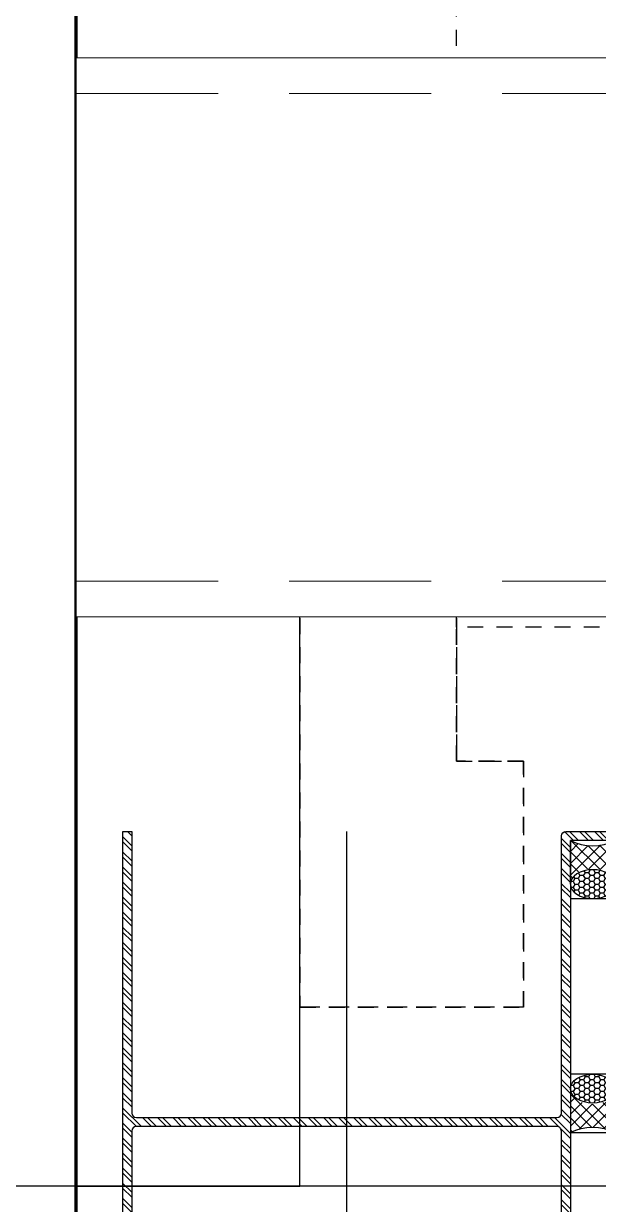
# Model space of a CAD drawing. Header units: millimetres. Extents: x -25371 to 2282244, y -90657 to 147824.
# Drawn here: x 1532422.5 to 1532550.9, y -5520.7 to -5256.6 of the extents above; entities that cross this region are included whole.
import ezdxf
from ezdxf.enums import TextEntityAlignment as Align

# ---------------------------------------------------------------- set-up
doc = ezdxf.new("R2010")
doc.units = ezdxf.units.MM
doc.set_wipeout_variables(frame=1)
for name, pattern in [('CENTER', [50.800000000000004, 31.75, -6.35, 6.35, -6.35]), ('HIDDEN', [9.524999999999999, 6.35, -3.175]), ('TA_GL_000.90000', [2.475, 0.9, -0.225, 0.225, -0.225, 0.9]), ('TA_HL_001.00000', [6.5, 3.55, -2.95])]:
    doc.linetypes.add(name, pattern=pattern)
for name, color, linetype in [('000 - 0_SYM_DWG_GRIDLINE_MAIN_COLOR_251', 7, 'Continuous'), ('000 - 0_SYM_DWG_SLOPE-SYM_TEXT_COLOR_3', 7, 'Continuous'), ('000 - EXISTING_BUILDING_MAIN_COLOR_1', 7, 'Continuous'), ('000 - EXISTING_BUILDING_MAIN_COLOR_2', 7, 'TA_HL_001.00000'), ('000 - EXISTING_STEEL-STRUCTURE_HIDDEN_', 7, 'Continuous'), ('000 - EXISTING_STEEL-STRUCTURE_MAIN_COLOR_3', 7, 'Continuous'), ('000 - EXISTING_STEEL-STRUCTURE_WIPEOUT_', 7, 'Continuous'), ('000 - GRID', 7, 'CENTER'), ('010 - ASPG_ACCESSORIES_MAIN_COLOR_1', 7, 'Continuous'), ('010 - ASPG_EXTR_MAIN_COLOR_2', 7, 'Continuous'), ('010 - ASPG_FASTERN_MAIN_COLOR_1', 7, 'Continuous'), ('010 - ASPG_FRAMING_CUT_COLOR_4', 7, 'Continuous'), ('010 - ASPG_FRAMING_HATCH_', 7, 'Continuous'), ('010 - ASPG_FRAMING_SUB_COLOR_2', 7, 'Continuous')]:
    doc.layers.add(name, color=color, linetype=linetype)
doc.layers.add('010 - ASPG_EXTR_DEF_SUB', color=7, linetype='Continuous', plot=False)
doc.layers.add('010 - ASPG_FRAMING_DEF_SUB', color=7, linetype='Continuous', plot=False)
doc.layers.add('SCREW', color=7, linetype='Continuous', lineweight=5)
doc.styles.add('Arial', font='arial.ttf', dxfattribs={"height": 299.9999999999999})
doc.styles.add('TA', font='', dxfattribs={"height": 4.5})
doc.styles.get('TA').set_extended_font_data('Cordia New')

# ---------------------------------------------------------------- blocks, each defined once
blk = doc.blocks.new('*U334')
at = {"layer": '000 - 0_SYM_DWG_GRIDLINE_MAIN_COLOR_251', "color": 7, "linetype": 'ByBlock', "ltscale": 5}
blk.add_line((2.000000000000002, 0), (-340.6666666666666, 1.914098104636336e-13), dxfattribs=at)
at = {"color": 7, "style": 'TA', "flags": 1}
blk.add_attdef('LOCATION', (5.999999999999999, -6.000000000000001), '', height=4.5, rotation=270, dxfattribs=at)
at = {"layer": '000 - 0_SYM_DWG_SLOPE-SYM_TEXT_COLOR_3', "color": 7, "style": 'Arial'}
blk.add_attdef('GRID-HEAD', text='', height=4.000000000000002, rotation=359.9999999999828, dxfattribs=at).set_placement((21.7360724679965, -8.620654419712615e-14), align=Align.MIDDLE_CENTER)
blk = doc.blocks.new('C-1-VS01_REV00_20260615-121114_LOPF_DIMS')
at = {"layer": '000 - GRID', "color": 7, "linetype": 'TA_GL_000.90000', "xscale": 75, "yscale": 75, "zscale": 75}
blk.add_blockref('*U334', (13000, 3299.999232502909), dxfattribs=at)
blk = doc.blocks.new('000_ASPG_TYP_FILES_FRAMING_EXTR_BREAKLINE_TYPE_2')
at = {"layer": '010 - ASPG_FRAMING_HATCH_', "transparency": 33554585}
h = blk.add_hatch(dxfattribs=at)
h.set_pattern_fill('ANSI32', scale=0.25)
h.set_pattern_definition([(45, (0, 0), (-1.683798022700467, 1.683798022700467), []), (45, (1.1225325, 0), (-1.683798022700467, 1.683798022700467), [])])
h.paths.add_polyline_path([(131.0000000002328, 91.00000000058208, 0.4142135623730951), (132.0000000003492, 90.00000000046566), (140.0000000002328, 90.00000000046566, 0.4142135623730951), (141.0000000002328, 91.00000000046566), (141.0000000002328, 100.0000000004657), (2.000000000465661, 100.0000000004657), (2.000000000465661, 125.0000000004657), (4.656612873077393e-10, 125.0000000004657), (4.656612873077393e-10, 99.00000000046566, 0.4142135623730951), (1.000000000465661, 98.00000000046566), (63.00000000023283, 98.00000000046566, -0.414213562373093), (64.00000000023283, 97.00000000046566), (64.00000000023277, 3, -0.4142135623730951), (63.00000000023277, 2), (4.655476004700176e-10, 2), (-5.684341886080801e-14, 0), (141.0000000002328, -6.05359673500061e-09), (141.0000000002328, 8.99999999650754, 0.4142135623730951), (140.0000000002328, 9.99999999650754), (132.0000000003492, 9.99999999650754, 0.4142135623730951), (131.0000000002328, 8.999999996391125), (131.0000000002328, 3, -0.4142135623730951), (130.0000000002328, 2), (67.00000000034919, 2, -0.4142135623730951), (66.00000000023277, 3.000000000116415), (66.00000000023283, 97.00000000034925, -0.4142135623730951), (67.00000000034925, 98.00000000046566), (130.0000000002328, 98.00000000046566, -0.414213562373095), (131.0000000002328, 97.00000000046566)])
h.paths.add_polyline_path([(133.0000000002328, 92.00000000372529), (133.0000000002328, 98.00000000046566), (139.0000000004657, 98.00000000046566), (139.0000000004657, 92.00000000372529)], flags=16)
h.paths.add_polyline_path([(133.0000000002328, 7.999999996740371), (139.0000000004656, 7.999999996740371), (139.0000000004656, 2), (133.0000000002328, 2)], flags=16)
at = {"layer": '010 - ASPG_FRAMING_HATCH_'}
h = blk.add_hatch(dxfattribs=at)
h.set_pattern_fill('ANSI37', scale=0.5954980955866349, angle=-90.00000000000001)
h.set_pattern_definition([(314.9999999999999, (1257419.492862034, -519971.6224064051), (1.336931354494228, 1.336931354494224), []), (44.99999999999984, (1257419.492862034, -519971.6224064051), (-1.336931354494223, 1.336931354494228), [])])
edge = h.paths.add_edge_path()
edge.add_ellipse((57.77220869682924, 105.0000000013979), major_axis=(-3.509070088518285e-14, -4.999999999272404), ratio=0.6444816938462435, start_angle=0, end_angle=180)
edge.add_line((57.7722086968293, 110.0000000004666), (62.00000000013239, 110.0000000004666))
edge.add_arc((62.00000000012511, 110.3000000005204), 0.3000000000538421, -89.99999999861039, -1.389609784768862e-09)
edge.add_line((62.30000000017895, 110.3000000005131), (62.30000000017895, 111.0000000004666))
edge.add_line((62.30000000017895, 111.0000000004666), (61.80000000017895, 111.5000000006994))
edge.add_line((61.80000000017895, 111.5000000006994), (62.30000000017895, 112.0000000004666))
edge.add_line((62.3000000001789, 112.0000000004666), (61.8000000001789, 112.5000000006994))
edge.add_line((61.8000000001789, 112.5000000006994), (62.3000000001789, 113.0000000004666))
edge.add_line((62.3000000001789, 113.0000000004666), (61.8000000001789, 113.5000000004666))
edge.add_line((61.8000000001789, 113.5000000004666), (62.3000000001789, 114.0000000004666))
edge.add_line((62.3000000001789, 114.0000000004666), (62.3000000001789, 115.0000000004666))
edge.add_line((62.3000000001789, 115.0000000004666), (63.30000000006248, 115.0000000004666))
edge.add_line((63.30000000006248, 115.0000000004666), (63.80000000006248, 115.5000000004666))
edge.add_line((63.80000000006248, 115.5000000004666), (64.30000000006248, 115.0000000004666))
edge.add_line((64.30000000006248, 115.0000000004666), (64.80000000006248, 115.5000000004666))
edge.add_line((64.80000000006248, 115.5000000004666), (65.30000000006248, 115.0000000004666))
edge.add_line((65.30000000006248, 115.0000000004666), (65.80000000006248, 115.5000000004666))
edge.add_line((65.80000000006248, 115.5000000004666), (66.3000000001789, 115.0000000004666))
edge.add_line((66.3000000001789, 115.0000000004666), (67.00000000013233, 115.0000000004666))
edge.add_arc((67.00000000009595, 115.3000000004331), 0.2999999999665306, -89.99999999305201, 1.528565674358258e-08)
edge.add_line((67.30000000006248, 115.3000000005131), (67.30017822621585, 110.0000000004666))
edge.add_arc((77.20009572428614, 105.0000000011651), 11.09091368921486, 153.2037265686182, 206.7962734313818)
edge.add_line((67.30017822621585, 100.0000000018636), (57.77220869682924, 100.0000000018636))
h = blk.add_hatch(dxfattribs=at)
h.set_pattern_fill('ANSI37', scale=0.5954980955866349, angle=-90.00000000000001)
h.set_pattern_definition([(314.9999999999999, (1257419.192862035, -519973.9224064052), (1.336931354494228, 1.336931354494224), []), (44.99999999999984, (1257419.192862035, -519973.9224064052), (-1.336931354494223, 1.336931354494228), [])])
edge = h.paths.add_edge_path()
edge.add_ellipse((11.52796953045714, 105.0000000013979), major_axis=(-3.510345640540481e-14, -4.999999999272404), ratio=0.6444816938462435, start_angle=180, end_angle=360, ccw=False)
edge.add_line((11.52796953045714, 110.0000000004666), (2.000000001098726, 110.0000000004666))
edge.add_arc((-7.899917496811156, 105.0000000013979), 11.09091368915029, -26.79627343179601, 26.796273430967574, ccw=False)
edge.add_line((2.000000001070532, 100.0000000018636), (11.52796953042895, 100.0000000018636))
h = blk.add_hatch(dxfattribs=at)
h.set_pattern_fill('HONEY', scale=0.238199238234654, angle=-90.00000000000001)
h.set_pattern_definition([(270, (1257419.442484037, -519993.9224064052), (0.6549599250656583, -1.134423872092541), [0.7562825813950264, -1.512565162790053]), (29.99999999999978, (1257419.442484037, -519993.9224064052), (0.6549599293588203, 1.134423869613882), [0.7562825813950257, -1.512565162790051]), (329.9999999999998, (1257419.442484037, -519993.9224064052), (1.309919854424478, -2.478657937293614e-09), [-1.512565162790051, 0.7562825813950254])])
edge = h.paths.add_edge_path()
edge.add_ellipse((11.77759153230824, 105.0000000014043), major_axis=(-3.509070088518285e-14, -4.999999999272404), ratio=0.6444816938462435, start_angle=0, end_angle=360, ccw=False)
h = blk.add_hatch(dxfattribs=at)
h.set_pattern_fill('HONEY', scale=0.238199238234654, angle=-90.00000000000001)
h.set_pattern_definition([(270, (1257419.243240032, -519991.6224064051), (0.6549599250656583, -1.134423872092541), [0.7562825813950264, -1.512565162790053]), (29.99999999999978, (1257419.243240032, -519991.6224064051), (0.6549599293588203, 1.134423869613882), [0.7562825813950257, -1.512565162790051]), (329.9999999999998, (1257419.243240032, -519991.6224064051), (1.309919854424478, -2.478657937293614e-09), [-1.512565162790051, 0.7562825813950254])])
edge = h.paths.add_edge_path()
edge.add_ellipse((57.5225866949782, 105.0000000013979), major_axis=(-3.509070088518285e-14, -4.999999999272404), ratio=0.6444816938462435, start_angle=0, end_angle=360)
at = {"color": 7}
blk.add_point((141.0000000002328, 100.0000000004657), dxfattribs=at)
at = {"layer": '010 - ASPG_FRAMING_CUT_COLOR_4', "color": 7}
blk.add_lwpolyline([(-5.684341886080801e-14, 0), (4.656044438888784e-10, 2), (63.00000000023277, 2, 0.4142135623730951), (64.00000000023277, 3), (64.00000000023283, 97.00000000046566, 0.4142135623730951), (63.00000000023283, 98.00000000046566), (1.000000000465661, 98.00000000046566, -0.4142135623730951), (4.656612873077393e-10, 99.00000000046566), (4.656612873077393e-10, 125.0000000004657), (2.000000000465661, 125.0000000004657), (2.000000000465661, 100.0000000004657), (141.0000000002328, 100.0000000004657), (141.0000000002328, 91.00000000046566, -0.4142135623730951), (140.0000000002328, 90.00000000046566), (132.0000000004657, 90.00000000046566, -0.414213562373095), (131.0000000002328, 91.00000000046566), (131.0000000002328, 97.00000000046566, 0.4142135623730951), (130.0000000002328, 98.00000000046566), (67.00000000046566, 98.00000000046566, 0.4142135623730951), (66.00000000023283, 97.00000000046566), (66.00000000023277, 3, 0.4142135623730951), (67.0000000004656, 2), (130.0000000002328, 2, 0.4142135623730951), (131.0000000002328, 3), (131.0000000002328, 8.99999999650754, -0.414213562373095), (132.0000000004656, 9.99999999650754), (140.0000000002328, 9.99999999650754, -0.4142135623730951), (141.0000000002328, 8.99999999650754), (141.0000000002328, 0)], format="xyb", close=True, dxfattribs=at)
for points in [[(139.0000000004657, 98.00000000046566), (139.0000000004657, 92.00000000372529), (133.0000000002328, 92.00000000372529), (133.0000000002328, 98.00000000046566)], [(139.0000000004656, 2), (139.0000000004656, 7.999999996740371), (133.0000000002328, 7.999999996740371), (133.0000000002328, 2)]]:
    blk.add_lwpolyline(points, close=True, dxfattribs=at)
at = {"layer": '010 - ASPG_FRAMING_DEF_SUB', "color": 7, "transparency": 33554457}
blk.add_line((4.656044438888784e-10, 50.00000000023283), (141.0000000002329, 50.00000000023283), dxfattribs=at)
for points in [[(54.30017822621591, 100.0000000018636), (67.30017822621585, 100.0000000018636), (67.30017822621585, 115.5000000004666), (54.30017822621585, 115.5000000004666)], [(2.000000001070532, 100.0000000018636), (15.00000000107053, 100.0000000018699), (15.00000000107053, 110.0000000006767), (2.000000001070532, 110.0000000006703)]]:
    blk.add_lwpolyline(points, close=True, dxfattribs=at)
at = {"layer": '010 - ASPG_FRAMING_SUB_COLOR_2', "color": 7}
for points in [[(57.5225866949782, 100.0000000018636), (67.30017822621585, 100.0000000018636, -0.2381992382621886), (67.30017822621585, 110.0000000004666), (67.30000000006248, 115.3000000005131, -0.4142135624157165), (67.00000000013233, 115.0000000004666), (66.3000000001789, 115.0000000004666), (65.80000000006248, 115.5000000004666), (65.30000000006248, 115.0000000004666), (64.80000000006248, 115.5000000004666), (64.30000000006248, 115.0000000004666), (63.80000000006248, 115.5000000004666), (63.30000000006248, 115.0000000004666), (62.3000000001789, 115.0000000004666), (62.3000000001789, 114.0000000004666), (61.8000000001789, 113.5000000004666), (62.3000000001789, 113.0000000004666), (61.8000000001789, 112.5000000006994), (62.3000000001789, 112.0000000004666), (61.80000000017895, 111.5000000006994), (62.30000000017895, 111.0000000004666), (62.30000000017895, 110.3000000005131, -0.414213562358888), (62.00000000013239, 110.0000000004666), (57.5225866949782, 110.0000000004666)], [(11.77759153219182, 100.0000000018699), (2.000000001070532, 100.0000000018636, 0.2381992382621886), (2.000000001070532, 110.0000000004666), (11.77759153219182, 110.0000000004729)]]:
    blk.add_lwpolyline(points, format="xyb", dxfattribs=at)
at = {"layer": '010 - ASPG_FRAMING_SUB_COLOR_2', "color": 7, "extrusion": (0, 0, -1)}
blk.add_ellipse((11.77759153230824, 105.0000000014043), major_axis=(-3.509070088518285e-14, -4.999999999272404), ratio=0.6444816938462435, dxfattribs=at)
at = {"layer": '010 - ASPG_FRAMING_SUB_COLOR_2', "color": 7}
blk.add_ellipse((57.5225866949782, 105.0000000013979), major_axis=(-3.509070088518285e-14, -4.999999999272404), ratio=0.6444816938462435, dxfattribs=at)
blk = doc.blocks.new('PZG35-9D5')
at = {"layer": '010 - ASPG_FASTERN_MAIN_COLOR_1', "color": 7}
for p, q in [((1.4210854715202e-14, 3.733653355866409), (1.4210854715202e-14, -10.53404386090006)), ((-1.399999999999963, 2.842170943040401e-14), (-1.399999999999963, -1.090192378864657)), ((1.399999999999991, 0), (1.399999999999991, -0.5901923788647139)), ((-1.850000000000009, -1.399999999999977), (1.850000000000037, -0.8999999999999773)), ((-1.850000000000009, -1.399999999999977), (-1.399999999999963, -1.090192378864685)), ((-1.850000000000009, -1.399999999999977), (-1.399999999999963, -1.709807621135297)), ((-1.850000000000009, -2.699999999999989), (1.850000000000037, -2.199999999999989)), ((-1.850000000000009, -2.699999999999989), (-1.399999999999963, -2.390192378864697)), ((-1.399999999999963, -1.090192378864685), (1.399999999999991, -0.5901923788646855)), ((-1.399999999999963, -1.709807621135297), (1.399999999999991, -1.209807621135297)), ((-1.399999999999963, -1.709807621135269), (-1.399999999999963, -2.390192378864697)), ((-1.399999999999963, -2.390192378864697), (1.399999999999991, -1.890192378864697)), ((-1.399999999999963, -3.009807621135309), (1.399999999999991, -2.509807621135309)), ((1.850000000000037, -0.8999999999999773), (1.399999999999991, -0.5901923788646855)), ((1.850000000000037, -0.8999999999999773), (1.399999999999991, -1.209807621135297)), ((1.399999999999991, -1.209807621135269), (1.399999999999991, -1.890192378864725)), ((1.850000000000037, -2.199999999999989), (1.399999999999991, -1.890192378864697)), ((1.850000000000037, -2.199999999999989), (1.399999999999991, -2.509807621135309)), ((1.399999999999991, -2.50980762113528), (1.399999999999991, -3.190192378864708)), ((-1.850000000000009, -2.699999999999989), (-1.399999999999963, -3.009807621135309)), ((-1.850000000000009, -4), (-1.399999999999963, -3.690192378864708)), ((-1.850000000000009, -4), (-0.9911470940920566, -3.883938796498938)), ((-1.850000000000009, -4), (-1.399999999999963, -4.30980762113532)), ((-1.399999999999963, -3.009807621135309), (-1.399999999999963, -3.690192378864708)), ((-1.399999999999963, -3.690192378864708), (-0.8446989986695002, -3.591031485769975)), ((-1.399999999999963, -4.30980762113532), (-1.184865735341859, -4.271390788160659)), ((-1.399999999999963, -4.309807621135349), (-1.399999999999963, -8.099999999999966)), ((0.5619885887190463, -3.339837273736322), (1.399999999999991, -3.190192378864708)), ((0.7141825614195483, -3.653488843051434), (1.850000000000037, -3.5)), ((0.7141825614195483, -3.932275020881832), (1.399999999999991, -3.80980762113532)), ((0.7141825614195483, -4.612659778611231), (1.399999999999991, -4.49019237886472)), ((0.7141825614195483, -4.953488843051389), (1.850000000000037, -4.800000000000011)), ((0.7141825614195483, -5.232275020881843), (1.399999999999991, -5.109807621135332)), ((1.850000000000037, -3.5), (1.399999999999991, -3.190192378864708)), ((1.850000000000037, -3.5), (1.399999999999991, -3.80980762113532)), ((1.399999999999991, -3.809807621135349), (1.399999999999991, -4.490192378864691)), ((1.850000000000037, -4.800000000000011), (1.399999999999991, -4.49019237886472)), ((1.850000000000037, -4.800000000000011), (1.399999999999991, -5.109807621135332)), ((1.399999999999991, -5.109807621135332), (1.399999999999991, -8.099999999999966)), ((1.4210854715202e-14, -9.5), (-1.399999999999963, -8.099999999999966)), ((1.4210854715202e-14, -9.5), (1.399999999999991, -8.099999999999966))]:
    blk.add_line(p, q, dxfattribs=at)
blk.add_lwpolyline([(1.4210854715202e-14, -9.5), (0.7141825614195483, -5.232275020881843), (0.7141825614195483, -3.600899293750615, 0.4176573264866609), (0.4106596181599826, -3.300919979679151, 0.1081021898226624), (-0.8446989986694433, -3.591031485769975), (-1.399999999999991, -4.701675652739141)], format="xyb", dxfattribs=at)
blk = doc.blocks.new('*U2484')
at = {"layer": 'SCREW', "color": 7}
blk.add_lwpolyline([(3.026373332565058, 1.780836269555209, 0.09905967801670053), (0.7999999999999687, 2.546427498927414), (0.7999999999999687, 2.274284095813357), (-0.800000000000054, 2.274284095813357), (-0.800000000000054, 2.546427498927414, 0.09905967801670058), (-3.026373332565143, 1.780836269555209, 0.2665876613401604), (-3.500000000000043, 0.9556546004010897), (-3.500000000000043, 0.1999999999999886, 0.4142135623730938), (-3.300000000000054, 0), (3.299999999999997, 0, 0.4142135623731049), (3.499999999999986, 0.1999999999999886), (3.499999999999957, 0.9556546004010897, 0.2665876613401604)], format="xyb", close=True, dxfattribs=at)
blk.add_blockref('PZG35-9D5', (-1.4210854715202e-14, 0), dxfattribs=at)
blk = doc.blocks.new('*U2491')
at = {"color": 7}
blk.add_point((0, 0), dxfattribs=at)
at = {"layer": '010 - ASPG_ACCESSORIES_MAIN_COLOR_1', "color": 7}
blk.add_lwpolyline([(-39.69999999902211, -0.5999999995172398, 0.4142135623731156), (-39.99999999883585, -0.8999999995638059), (-39.99999999883585, -7.366962144914214, 0.5773502691897371), (-39.65044321701862, -7.568778847059366), (-36.64260295056738, -5.832201459393036, 0.7673269879794871), (-36.78520590183325, -5.299999999645297), (-37.89999999874271, -5.299999999645297, -0.4142135623735732), (-38.19999999902211, -4.999999999656938), (-38.19999999902211, -2.799999999587089, -0.4142135623730951), (-37.99999999883585, -2.59999999951724), (-32.18326623388566, -2.59999999951724, -0.3888787318530097), (-31.98402729420923, -2.782568851142787), (-31.8474567013327, -4.343577870872468, 0.3888787318530089), (-31.34935935237445, -4.799999999528882), (-30.29999999911524, -4.799999999528882, 0.4142135623732408), (-29.99999999883585, -4.499999999540523), (-29.99999999883585, -2.899999999505599, -0.4142135623731785), (-29.69999999902211, -2.59999999951724), (0.4107479506637901, -2.59999999951724, -0.3789692262628873), (3.38851808081381, -5.235465979035143), (7.952927200356498, -42.5207682372482, 0.4465929586642906), (11.6177961837966, -45.07649022702281, -0.4898018444424612), (16.07846395508386, -48.68238816667036), (16.06490363762714, -49.36225294566866, -0.1824796859550777), (15.80227640201338, -50.01801436272836, -0.2679491924113072), (15.32539491611533, -50.16829426406803, 1.122114645179816), (15.09990952932276, -52.3421093734276, 0.4050039718497206), (18.0645059288945, -49.40213623346681), (18.07806624681689, -48.72227145435209, 0.4898054953707174), (11.15966573380865, -43.12966807454978, -0.4465970485362636), (9.938031048281118, -42.27776159492242), (4.866356541635469, -0.8481197821154633, 0.3641755342157969), (4.570876519894227, -0.5999999995172398)], format="xyb", close=True, dxfattribs=at)
at = {"layer": '010 - ASPG_EXTR_DEF_SUB', "color": 7}
for p in [(-39.99999999883585, -0.4999999995172402), (43.44495566345738, -76.89999999944341), (43.44495566345738, -77.49999999954052)]:
    blk.add_point(p, dxfattribs=at)
at = {"layer": '010 - ASPG_EXTR_MAIN_COLOR_2', "color": 7}
blk.add_lwpolyline([(11.37409105408005, -48.15170148877115), (11.47245816211216, -47.43577758665815), (12.17779493960552, -47.55667202338264), (12.29266474000178, -46.78670596401826, -0.5355375090189683), (14.1918134491425, -49.16870282323253, 0.9915718169393263), (15.66379558271728, -49.57599316951273, 1.157025413028558), (8.792231505503878, -48.77291728999153, -0.6885576205791355), (8.274611146422103, -48.98797988444021), (-17.14292736421339, -22.16859813180672), (-32.34153279638849, -6.131750148785431), (-32.34153279638849, -2.899999981694054, 0.4143115081626392), (-32.64163311407901, -2.59999999951724), (-37.54163311352022, -2.59999999951724, 0.4141156188887998), (-37.84153278893791, -2.899999981635847), (-37.84153278893791, -4.299999988411218, 0.4142135623731781), (-37.54153279098682, -4.599999986478724), (-35.98884801496752, -4.599999986478724, -0.205894629290155), (-35.77110154624097, -4.693635078269653), (33.22969053988345, -77.49999999954052), (43.14495566324331, -77.49999999954052, 0.6681786376628355), (43.35708769806661, -76.98786796536915), (40.5215537941549, -74.1523340573247, 0.6681786381757795), (40.00942175951786, -74.36446609156592), (40.00942175951786, -75.99999999802712), (33.87471885257401, -75.99999999802712), (11.86384030175395, -52.7751643466243, -0.5583539238224016), (12.08261241135187, -51.95244935475676, 0.7662751832817146), (12.03674733010121, -50.39291741001107, -0.4385828234445206), (10.70630855322815, -48.05207626283555)], format="xyb", close=True, dxfattribs=at)
at = {"layer": 'SCREW', "color": 7, "rotation": 180}
for p in [(-21.64901723782532, -2.499999999924694), (-8.237076249206439, -2.499999999924694)]:
    blk.add_blockref('*U2484', p, dxfattribs=at)
blk = doc.blocks.new('*U2157')
at = {"color": 7, "xscale": -1, "rotation": 180}
blk.add_blockref('*U2491', (1404.972893164377, 69.3), dxfattribs=at)
at = {"color": 7, "rotation": 89.99999999999999}
blk.add_blockref('000_ASPG_TYP_FILES_FRAMING_EXTR_BREAKLINE_TYPE_2', (1550, 1.796728099634493e-09), dxfattribs=at)
blk = doc.blocks.new('C-1-VS01_REV00_20260616-005436_LOPF_ASPG')
at = {"color": 7, "rotation": 180}
blk.add_blockref('*U2157', (8560, 3379.300000001444), dxfattribs=at)
blk = doc.blocks.new('System Panel - DPA-AR_Facade_Solid Panel 150mm-V101-2505-01 EGRESS LEVEL PLAN')
at = {"layer": '000 - EXISTING_BUILDING_MAIN_COLOR_1', "color": 7, "lineweight": 70}
blk.add_line((-750.000000152399, -199.9999999999978), (750.0000001524012, -199.9999999999978), dxfattribs=at)
blk = doc.blocks.new('LOUVER DOOR - 1300x2150 mm-5354091-2505-01 EGRESS LEVEL PLAN')
at = {"layer": '000 - EXISTING_BUILDING_MAIN_COLOR_2', "color": 7}
for p, q in [((599.9999999999967, 28.64999999999752), (649.9999999999969, 28.64999999999752)), ((599.9999999999967, -26.34999999999983), (599.9999999999967, 28.64999999999751)), ((649.9999999999969, 28.64999999999752), (649.9999999999969, -71.34999999999992)), ((614.9999999999966, -26.34999999999983), (599.9999999999967, -26.34999999999983)), ((614.9999999999966, -71.34999999999991), (614.9999999999966, -26.34999999999983)), ((569.999999999997, -56.34999999999639), (614.9999999999986, -56.34999999999639)), ((614.9999999999986, -56.34999999999666), (614.9999999999986, -1286.349999999996)), ((649.9999999999969, -71.34999999999991), (614.9999999999966, -71.34999999999991))]:
    blk.add_line(p, q, dxfattribs=at)
at = {"layer": '000 - EXISTING_BUILDING_MAIN_COLOR_2', "color": 7, "lineweight": 35}
for p, q in [((599.9999999999966, 28.64999999999752), (599.9999999999966, -26.34999999999985)), ((649.9999999999969, 28.64999999999753), (599.9999999999966, 28.64999999999753)), ((649.9999999999969, -71.34999999999991), (649.9999999999969, 28.64999999999753)), ((599.9999999999966, -26.34999999999985), (614.9999999999966, -26.34999999999985)), ((614.9999999999966, -26.34999999999985), (614.9999999999966, -71.34999999999991)), ((614.9999999999966, -71.34999999999991), (649.9999999999969, -71.34999999999991))]:
    blk.add_line(p, q, dxfattribs=at)
at = {"layer": '000 - EXISTING_BUILDING_MAIN_COLOR_2', "color": 7}
blk.add_arc((615.0000000000006, -56.34999999999629), 1230, 183.5021608018303, 269.9999999999992, dxfattribs=at)
blk = doc.blocks.new('A$C4b8f3cd2')
at = {"layer": '000 - EXISTING_BUILDING_MAIN_COLOR_1', "color": 7}
for p, q in [((7049.537211477058, 3449.999232502833), (6999.537211477058, 3449.999232502833)), ((6999.537211477058, 3449.999232502833), (6999.537211477058, 3374.999232502833)), ((7049.537211477058, 3374.999232502833), (7049.537211477058, 3449.999232502833)), ((6999.537211477058, 3374.999232502833), (6999.537211477058, 3299.999232502833)), ((7049.537211477058, 3299.999232502833), (7049.537211477058, 3374.999232502833)), ((6999.537211477058, 3299.999232502833), (7049.537211477058, 3299.999232502833))]:
    blk.add_line(p, q, dxfattribs=at)
at = {"layer": '000 - EXISTING_BUILDING_MAIN_COLOR_1', "color": 7, "rotation": 89.99999999999991}
blk.add_blockref('System Panel - DPA-AR_Facade_Solid Panel 150mm-V101-2505-01 EGRESS LEVEL PLAN', (6799.537211477058, 3899.999232655239), dxfattribs=at)
at = {"layer": '000 - EXISTING_BUILDING_MAIN_COLOR_2', "color": 7, "rotation": 180}
blk.add_blockref('LOUVER DOOR - 1300x2150 mm-5354091-2505-01 EGRESS LEVEL PLAN', (7699.537211477058, 3368.649232502835), dxfattribs=at)
blk = doc.blocks.new('C-1-VS01_REV00_20260628-183840_LOPF_STEEL-FRAME_')
at = {"color": 7}
blk.add_wipeout([(9701.999999995809, 3552.3000000004176), (9701.999999995809, 3427.3000000004176), (6999.537211477058, 3427.3000000004176), (6999.537211477058, 3552.3000000004176)], dxfattribs=at).dxf.layer = '000 - EXISTING_STEEL-STRUCTURE_WIPEOUT_'
at = {"layer": '000 - EXISTING_STEEL-STRUCTURE_HIDDEN_', "color": 7, "linetype": 'HIDDEN', "lineweight": 0, "ltscale": 5}
for p, q in [((6999.537211477058, 3544.300050028272), (9701.999999995809, 3544.300050028272)), ((6999.537211477058, 3435.299950088978), (9701.999999995809, 3435.299950088978))]:
    blk.add_line(p, q, dxfattribs=at)
at = {"layer": '000 - EXISTING_STEEL-STRUCTURE_MAIN_COLOR_3', "color": 7, "lineweight": 0}
blk.add_lwpolyline([(9701.999999995809, 3552.300000000418), (9701.999999995809, 3427.300000000418), (6999.537211477058, 3427.300000000418), (6999.537211477058, 3552.300000000418), (9701.999999995809, 3552.300000000418)], close=True, dxfattribs=at)

msp = doc.modelspace()

# ---------------------------------------------------------------- block references
at = {"color": 7}
for name, p in [('C-1-VS01_REV00_20260615-121114_LOPF_DIMS', (1525434.64800377, -8816.585454047)), ('A$C4b8f3cd2', (1525434.64800377, -8816.585454047028))]:
    msp.add_blockref(name, p, dxfattribs=at)

# ---------------------------------------------------------------- next in the draw order: block references
msp.add_blockref('C-1-VS01_REV00_20260628-183840_LOPF_STEEL-FRAME_', (1525434.64800377, -8816.585454047), dxfattribs=at)

# ---------------------------------------------------------------- next in the draw order: block references
msp.add_blockref('C-1-VS01_REV00_20260616-005436_LOPF_ASPG', (1525434.64800377, -8816.585454047), dxfattribs=at)

doc.saveas('drawing.dxf')
